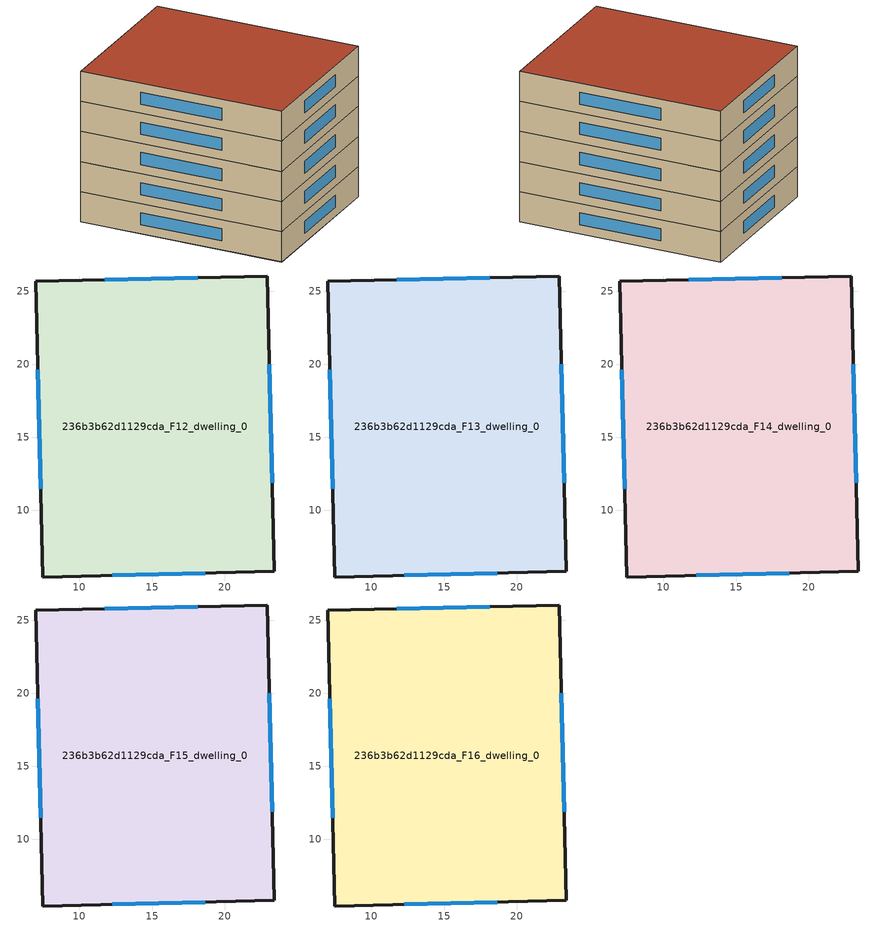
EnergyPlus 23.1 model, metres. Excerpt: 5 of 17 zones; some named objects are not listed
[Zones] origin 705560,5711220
236b3b62d1129cda_F12_dwelling_0
 floor to 236b3b62d1129cda_F11_dwelling_0 (EU_floor_Construction): 22.91,26.05 23.4,5.79 7.5,5.41 7.01,25.68 z36
 wall outside (EU_wall_Construction): 22.91,26.05 7.01,25.68 7.5,5.41 23.4,5.79 22.91,26.05 z36:39
 window (EU_Window_Construction): 18.15,25.94 11.77,25.79 / 23.26,11.86 23.06,19.99 / 12.26,5.52 18.64,5.68 / 7.16,19.61 7.35,11.47 z36.9:38.1
236b3b62d1129cda_F13_dwelling_0
 floor to 236b3b62d1129cda_F12_dwelling_0 (EU_floor_Construction): 22.91,26.05 23.4,5.79 7.5,5.41 7.01,25.68 z39
 wall outside (EU_wall_Construction): 22.91,26.05 7.01,25.68 7.5,5.41 23.4,5.79 22.91,26.05 z39:42
 window (EU_Window_Construction): 18.15,25.94 11.77,25.79 / 23.26,11.86 23.06,19.99 / 12.26,5.52 18.64,5.68 / 7.16,19.61 7.35,11.47 z39.9:41.1
236b3b62d1129cda_F14_dwelling_0
 floor to 236b3b62d1129cda_F13_dwelling_0 (EU_floor_Construction): 22.91,26.05 23.4,5.79 7.5,5.41 7.01,25.68 z42
 wall outside (EU_wall_Construction): 22.91,26.05 7.01,25.68 7.5,5.41 23.4,5.79 22.91,26.05 z42:45
 window (EU_Window_Construction): 18.15,25.94 11.77,25.79 / 23.26,11.86 23.06,19.99 / 12.26,5.52 18.64,5.68 / 7.16,19.61 7.35,11.47 z42.9:44.1
236b3b62d1129cda_F15_dwelling_0
 floor to 236b3b62d1129cda_F14_dwelling_0 (EU_floor_Construction): 22.91,26.05 23.4,5.79 7.5,5.41 7.01,25.68 z45
 wall outside (EU_wall_Construction): 22.91,26.05 7.01,25.68 7.5,5.41 23.4,5.79 22.91,26.05 z45:48
 window (EU_Window_Construction): 18.15,25.94 11.77,25.79 / 23.26,11.86 23.06,19.99 / 12.26,5.52 18.64,5.68 / 7.16,19.61 7.35,11.47 z45.9:47.1
236b3b62d1129cda_F16_dwelling_0
 floor to 236b3b62d1129cda_F15_dwelling_0 (EU_floor_Construction): 22.91,26.05 23.4,5.79 7.5,5.41 7.01,25.68 z48
 wall outside (EU_wall_Construction): 22.91,26.05 7.01,25.68 7.5,5.41 23.4,5.79 22.91,26.05 z48:51
 window (EU_Window_Construction): 18.15,25.94 11.77,25.79 / 23.26,11.86 23.06,19.99 / 12.26,5.52 18.64,5.68 / 7.16,19.61 7.35,11.47 z48.9:50.1
 roof outside (EU_roof_Construction): 23.4,5.79 22.91,26.05 7.01,25.68 7.5,5.41 z51
[Building]
EU S2 Campaign: North Axis=0; Terrain=City; Solar Distribution=FullExterior
[Site:Location]
London: Latitude=51.5; Longitude=-0.5; Time Zone=0; Elevation=25
[SizingPeriod:WeatherFileDays]
AnnualSizingPeriod: Begin Month=1; Begin Day of Month=1; End Month=12; End Day of Month=31; Day of Week for Start Day=Monday; Use Weather File Daylight Saving Period=No; Use Weather File Rain and Snow Indicators=No
[MATERIAL]
EU_InternalMass_Material: Roughness=MediumRough; Thickness=0.1; Conductivity=1; Density=1800; Specific Heat=900; Thermal Absorptance=0.9; Solar Absorptance=0.7; Visible Absorptance=0.7
[MATERIAL:NOMASS] Roughness=MediumRough; Thermal Absorptance=0.9; Solar Absorptance=0.7; Visible Absorptance=0.7
Name | Thermal Resistance
EU_wall_NoMass | 1.04674
EU_roof_NoMass | 4.32442
EU_floor_NoMass | 2.04616
[WINDOWMATERIAL:SIMPLEGLAZINGSYSTEM]
EU_Window_SimpleGlazing: UFactor=4.25843; Solar Heat Gain Coefficient=0.85; Visible Transmittance=0.85
[CONSTRUCTION]
EU_wall_Construction: EU_wall_NoMass
EU_roof_Construction: EU_roof_NoMass
EU_floor_Construction: EU_floor_NoMass
EU_InternalMass_Construction: EU_InternalMass_Material
EU_Window_Construction: EU_Window_SimpleGlazing
[ZONE] Type=1; Multiplier=1; Ceiling Height=autocalculate; Volume=967.414; Floor Area=autocalculate; Part of Total Floor Area=Yes
236b3b62d1129cda_F12_dwelling_0; 236b3b62d1129cda_F13_dwelling_0; 236b3b62d1129cda_F14_dwelling_0; 236b3b62d1129cda_F15_dwelling_0; 236b3b62d1129cda_F16_dwelling_0
[INTERNALMASS] Construction=EU_InternalMass_Construction; Surface Area=322.471
Name | Zone or ZoneList
236b3b62d1129cda_F12_dwelling_0_EU_InternalMass | 236b3b62d1129cda_F12_dwelling_0
236b3b62d1129cda_F13_dwelling_0_EU_InternalMass | 236b3b62d1129cda_F13_dwelling_0
236b3b62d1129cda_F14_dwelling_0_EU_InternalMass | 236b3b62d1129cda_F14_dwelling_0
236b3b62d1129cda_F15_dwelling_0_EU_InternalMass | 236b3b62d1129cda_F15_dwelling_0
236b3b62d1129cda_F16_dwelling_0_EU_InternalMass | 236b3b62d1129cda_F16_dwelling_0
[OTHEREQUIPMENT] Fuel Type=Electricity; Design Level Calculation Method=Watts/Area; Power per Zone Floor Area=1; Fraction Latent=0; Fraction Radiant=0; Fraction Lost=0; Carbon Dioxide Generation Rate=0; EndUse Subcategory=EU_Step8_InternalGains
Name | Zone or ZoneList or Space or SpaceList | Schedule
EU_Step8_InternalGain_236b3b62d1129cda_F12_dwelling_0_f000 | 236b3b62d1129cda_F12_dwelling_0 | EU_Step8_GainSchedule_236b3b62d1129cda_F12_dwelling_0_f000
EU_Step8_InternalGain_236b3b62d1129cda_F13_dwelling_0_f000 | 236b3b62d1129cda_F13_dwelling_0 | EU_Step8_GainSchedule_236b3b62d1129cda_F13_dwelling_0_f000
EU_Step8_InternalGain_236b3b62d1129cda_F14_dwelling_0_f000 | 236b3b62d1129cda_F14_dwelling_0 | EU_Step8_GainSchedule_236b3b62d1129cda_F14_dwelling_0_f000
EU_Step8_InternalGain_236b3b62d1129cda_F15_dwelling_0_f000 | 236b3b62d1129cda_F15_dwelling_0 | EU_Step8_GainSchedule_236b3b62d1129cda_F15_dwelling_0_f000
EU_Step8_InternalGain_236b3b62d1129cda_F16_dwelling_0_f000 | 236b3b62d1129cda_F16_dwelling_0 | EU_Step8_GainSchedule_236b3b62d1129cda_F16_dwelling_0_f000
[ZONEVENTILATION:DESIGNFLOWRATE] Schedule=EU_AlwaysOn; Design Flow Rate Calculation Method=AirChanges/Hour; Air Changes per Hour=0.488719; Ventilation Type=Natural; Fan Pressure Rise=0; Fan Total Efficiency=1; Constant Term Coefficient=1; Temperature Term Coefficient=0; Velocity Term Coefficient=0; Velocity Squared Term Coefficient=0; Minimum Indoor Temperature=-100; Maximum Indoor Temperature=100; Delta Temperature=-100; Minimum Outdoor Temperature=-100; Maximum Outdoor Temperature=100; Maximum Wind Speed=40
Name | Zone or ZoneList or Space or SpaceList
EU_ConstantAir_236b3b62d1129cda_F12_dwelling_0 | 236b3b62d1129cda_F12_dwelling_0
EU_ConstantAir_236b3b62d1129cda_F13_dwelling_0 | 236b3b62d1129cda_F13_dwelling_0
EU_ConstantAir_236b3b62d1129cda_F14_dwelling_0 | 236b3b62d1129cda_F14_dwelling_0
EU_ConstantAir_236b3b62d1129cda_F15_dwelling_0 | 236b3b62d1129cda_F15_dwelling_0
EU_ConstantAir_236b3b62d1129cda_F16_dwelling_0 | 236b3b62d1129cda_F16_dwelling_0
[HVACTEMPLATE:ZONE:IDEALLOADSAIRSYSTEM] System Availability Schedule=EU_AlwaysOn; Maximum Heating Supply Air Temperature=50; Minimum Cooling Supply Air Temperature=13; Maximum Heating Supply Air Humidity Ratio=0.0156; Minimum Cooling Supply Air Humidity Ratio=0.0077; Heating Limit=NoLimit; Cooling Limit=NoLimit; Heating Availability Schedule=EU_AlwaysOn; Cooling Availability Schedule=EU_CoolingOff; Dehumidification Control Type=ConstantSensibleHeatRatio; Cooling Sensible Heat Ratio=0.7; Dehumidification Setpoint=60; Humidification Control Type=None; Humidification Setpoint=30; Outdoor Air Method=None; Outdoor Air Flow Rate per Person=0.00944; Outdoor Air Flow Rate per Zone Floor Area=0; Outdoor Air Flow Rate per Zone=0; Demand Controlled Ventilation Type=None; Outdoor Air Economizer Type=NoEconomizer; Heat Recovery Type=None; Sensible Heat Recovery Effectiveness=0.7; Latent Heat Recovery Effectiveness=0.65
Name | Template Thermostat
236b3b62d1129cda_F12_dwelling_0 | EU_HeatOnly_236b3b62d1129cda_F12_dwelling_0
236b3b62d1129cda_F13_dwelling_0 | EU_HeatOnly_236b3b62d1129cda_F13_dwelling_0
236b3b62d1129cda_F14_dwelling_0 | EU_HeatOnly_236b3b62d1129cda_F14_dwelling_0
236b3b62d1129cda_F15_dwelling_0 | EU_HeatOnly_236b3b62d1129cda_F15_dwelling_0
236b3b62d1129cda_F16_dwelling_0 | EU_HeatOnly_236b3b62d1129cda_F16_dwelling_0
[SIZING:ZONE] Zone Cooling Design Supply Air Temperature Input Method=SupplyAirTemperature; Zone Cooling Design Supply Air Temperature=13; Zone Heating Design Supply Air Temperature Input Method=SupplyAirTemperature; Zone Heating Design Supply Air Temperature=50; Zone Cooling Design Supply Air Humidity Ratio=0.008; Zone Heating Design Supply Air Humidity Ratio=0.008; Cooling Design Air Flow Method=DesignDay; Cooling Design Air Flow Rate=0; Cooling Minimum Air Flow per Zone Floor Area=0.000762; Cooling Minimum Air Flow=0; Cooling Minimum Air Flow Fraction=0.2; Heating Design Air Flow Method=DesignDay; Heating Design Air Flow Rate=0; Heating Maximum Air Flow per Zone Floor Area=0.002032; Heating Maximum Air Flow=0.141576; Heating Maximum Air Flow Fraction=0.3; Account for Dedicated Outdoor Air System=No; Dedicated Outdoor Air System Control Strategy=NeutralSupplyAir; Dedicated Outdoor Air Low Setpoint Temperature for Design=autosize; Dedicated Outdoor Air High Setpoint Temperature for Design=autosize; Zone Load Sizing Method=Sensible Load Only No Latent Load; Zone Latent Cooling Design Supply Air Humidity Ratio Input Method=HumidityRatioDifference; Zone Cooling Design Supply Air Humidity Ratio Difference=0.005; Zone Latent Heating Design Supply Air Humidity Ratio Input Method=HumidityRatioDifference; Zone Humidification Design Supply Air Humidity Ratio Difference=0.005
236b3b62d1129cda_F12_dwelling_0; 236b3b62d1129cda_F13_dwelling_0; 236b3b62d1129cda_F14_dwelling_0; 236b3b62d1129cda_F15_dwelling_0; 236b3b62d1129cda_F16_dwelling_0
[SCHEDULE:CONSTANT]
Name | Hourly Value
EU_AlwaysOn | 1
EU_CoolingOff | 0
[SCHEDULE:FILE] Column Number=1; Rows to Skip at Top=0; Number of Hours of Data=8760; Column Separator=Comma; Interpolate to Timestep=No; Minutes per Item=60; Adjust Schedule for Daylight Savings=Yes
Name | File
EU_Step8_GainSchedule_236b3b62d1129cda_F12_dwelling_0_f000 | ../../schedules/236b3b62d1129cda/236b3b62d1129cda_F12_dwelling_0_f000_gain.csv
EU_Step8_GainSchedule_236b3b62d1129cda_F13_dwelling_0_f000 | ../../schedules/236b3b62d1129cda/236b3b62d1129cda_F13_dwelling_0_f000_gain.csv
EU_Step8_GainSchedule_236b3b62d1129cda_F14_dwelling_0_f000 | ../../schedules/236b3b62d1129cda/236b3b62d1129cda_F14_dwelling_0_f000_gain.csv
EU_Step8_GainSchedule_236b3b62d1129cda_F15_dwelling_0_f000 | ../../schedules/236b3b62d1129cda/236b3b62d1129cda_F15_dwelling_0_f000_gain.csv
EU_Step8_GainSchedule_236b3b62d1129cda_F16_dwelling_0_f000 | ../../schedules/236b3b62d1129cda/236b3b62d1129cda_F16_dwelling_0_f000_gain.csv
